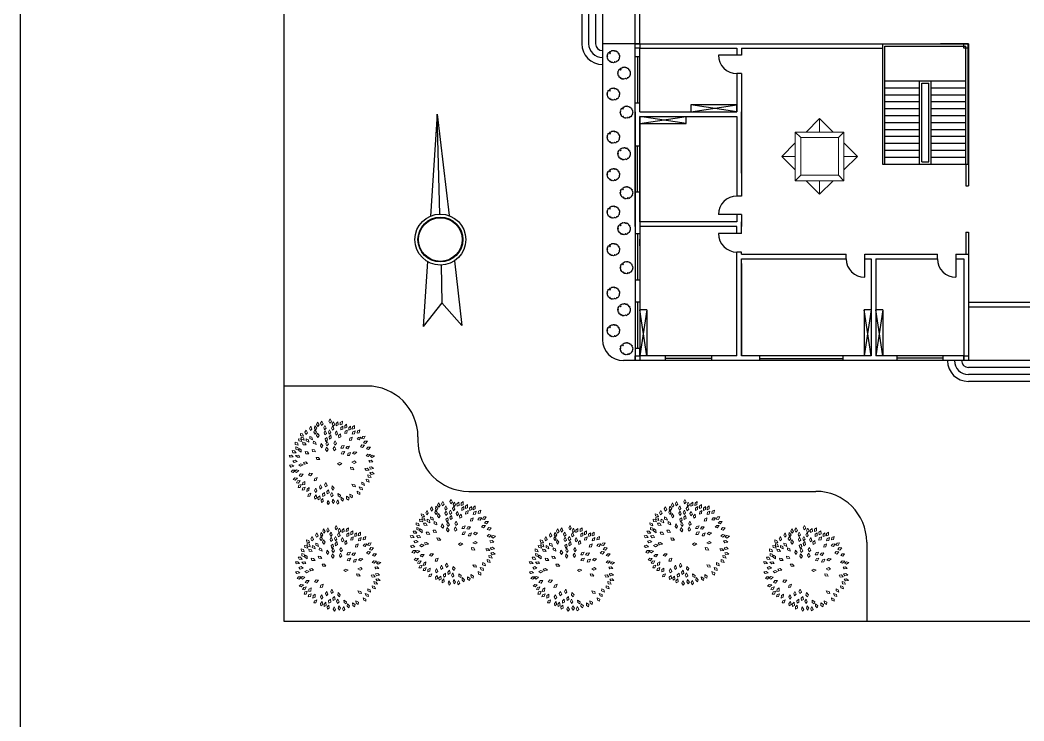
# Model space of a CAD drawing. Header units: millimetres. Extents: x 1593 to 1813, y 960 to 1110.
# Drawn here: x 1593.39 to 1636.76, y 1034.97 to 1065.27 of the extents above; entities that cross this region are included whole.
import ezdxf

# ---------------------------------------------------------------- set-up
doc = ezdxf.new("R2010")
doc.units = ezdxf.units.MM
doc.layers.add('1st floor', color=7, linetype='Continuous')
doc.layers.add('columns', color=22, linetype='Continuous')
doc.layers.add('Entrance Area', color=140, linetype='Continuous', lineweight=13)
doc.layers.add('trees', color=124, linetype='Continuous', lineweight=13)

# ---------------------------------------------------------------- blocks, each defined once
blk = doc.blocks.new('Paper Tree Plan')
at = {"layer": 'trees'}
for points in [[(-66.2, 252.1), (-66.9, 268.2), (-81, 278), (-80.3, 257.1)], [(4.3, 263.7), (10.6, 278.5), (2.1, 293.4), (-6.3, 274.3)], [(61.5, 248.8), (67.8, 263.7), (59.2, 278.5), (50.9, 259.4)], [(-182, 195.7), (-185, 211.6), (-200.3, 219.2), (-196.7, 198.7)], [(-149.3, 188.9), (-152.9, 204.6), (-168.6, 211.5), (-164, 191.2)], [(-149.4, 222), (-149.5, 238.2), (-163.2, 248.4), (-163.3, 227.6)], [(-125.4, 217.1), (-124.6, 233.2), (-137.6, 244.3), (-139, 223.4)], [(-97, 192.2), (-99.2, 208.2), (-114.1, 216.6), (-111.5, 195.9)], [(-97.2, 230.6), (-96.9, 246.8), (-110.4, 257.4), (-111, 236.5)], [(-70.8, 217.9), (-71.1, 234), (-84.9, 244.1), (-84.7, 223.2)], [(-38.1, 246.4), (-37.5, 262.5), (-50.8, 273.3), (-51.8, 252.5)], [(-38.2, 181.1), (-31.9, 195.9), (-40.4, 210.8), (-48.8, 191.7)], [(-18.1, 244.6), (-11.9, 259.5), (-20.5, 274.3), (-28.7, 255.1)], [(-12.8, 215.6), (-6.6, 230.5), (-15.3, 245.3), (-23.5, 226.1)], [(8.3, 189.4), (14.7, 204.2), (6.3, 219.1), (-2.2, 200.1)], [(38.3, 183.1), (44.6, 198), (36, 212.8), (27.7, 193.7)], [(40.3, 219.1), (46.6, 234), (38.1, 248.8), (29.7, 229.7)], [(87.3, 240.3), (95.4, 254.3), (88.7, 270.1), (78.1, 252.1)], [(100.3, 217.1), (110.6, 229.5), (106.7, 246.2), (93.2, 230.3)], [(105.1, 189.7), (114, 203.2), (108.4, 219.3), (96.7, 202.1)], [(137.9, 212.8), (144.3, 227.7), (135.7, 242.5), (127.4, 223.4)], [(169.7, 187.4), (176, 202.2), (167.5, 217.1), (159.1, 198)], [(-225.7, 129.3), (-236, 141.7), (-253.1, 141), (-239.9, 124.8)], [(-212.7, 158.6), (-220.9, 172.5), (-237.9, 174.5), (-227.5, 156.4)], [(-181.7, 153.3), (-190.7, 166.7), (-207.8, 167.7), (-196.3, 150.3)], [(-129.7, 144.6), (-133.1, 160.4), (-148.7, 167.6), (-144.5, 147.2)], [(-58, 163.5), (-55.6, 179.4), (-67.6, 191.7), (-70.9, 171.1)], [(-29.7, 113.1), (-23.4, 128), (-31.9, 142.8), (-40.3, 123.7)], [(7.3, 154.7), (10.4, 170.5), (-1.1, 183.3), (-5.3, 162.8)], [(26, 165.8), (21.7, 150.3), (32.2, 136.7), (37.9, 156.8)], [(87, 166.2), (95.7, 179.8), (89.8, 195.9), (78.3, 178.4)], [(117.8, 141.4), (103.1, 134.6), (99.5, 117.9), (118.5, 126.5)], [(142.9, 172.9), (127.8, 167.1), (123, 150.7), (142.6, 157.9)], [(166.2, 157), (151.6, 150.2), (147.9, 133.5), (166.9, 142)], [(201.7, 169.8), (186.5, 164.6), (181.2, 148.3), (201, 154.9)], [(206.9, 194.3), (191.3, 190.3), (184.7, 174.5), (205, 179.5)], [(220, 156.7), (204.1, 153.7), (196.5, 138.4), (217, 142)], [(-245.8, 87.1), (-255.9, 99.6), (-273.1, 99), (-260.1, 82.7)], [(-205.3, 102.7), (-215.7, 115), (-232.8, 114), (-219.5, 98)], [(-104.2, 91.5), (-113.2, 104.9), (-130.3, 105.9), (-118.8, 88.5)], [(-72.5, 53.1), (-80, 67.4), (-96.9, 70.2), (-87.4, 51.7)], [(-71.1, 93.5), (-77.9, 108.2), (-94.6, 111.8), (-86.1, 92.8)], [(-25.4, 74.9), (-19.1, 89.8), (-27.6, 104.6), (-36, 85.5)], [(24.4, 107.8), (31.6, 122.2), (24, 137.6), (14.4, 119)], [(24.8, 70.5), (34.1, 83.7), (28.7, 100), (16.6, 83)], [(60.3, 95), (69.7, 108.2), (64.6, 124.5), (52.3, 107.6)], [(126.6, 83.2), (110.6, 81.3), (102, 66.5), (122.7, 68.8)], [(191.3, 130.8), (175.2, 129.3), (166.3, 114.7), (187, 116.5)], [(213.9, 91), (200.9, 81.5), (200.6, 64.4), (217.6, 76.5)], [(238.6, 101.3), (223.4, 96.1), (218, 79.8), (237.8, 86.4)], [(242.5, 133.5), (227.1, 128.5), (221.6, 112.2), (241.5, 118.6)], [(263.1, 75.6), (247, 75.3), (236.8, 61.5), (257.7, 61.6)], [(-273.1, 35.6), (-285.9, 45.4), (-302.4, 40.8), (-286, 28)], [(-262.8, 8.7), (-278.8, 10.9), (-290.8, -1.3), (-270.2, -4.3)], [(-244.6, 40.6), (-256.3, 51.7), (-273.2, 48.9), (-258.3, 34.3)], [(-150.9, 56.9), (-162.7, 67.9), (-179.6, 64.9), (-164.4, 50.6)], [(-176.4, -5.3), (-161.7, -12.2), (-146.6, -4.1), (-165.4, 4.9)], [(-115.2, 42.5), (-120.5, 57.8), (-136.8, 63), (-130.1, 43.3)], [(99.6, 28.6), (83.5, 28.3), (73.4, 14.4), (94.3, 14.6)], [(173.4, 68.7), (157.3, 67.7), (147.9, 53.4), (168.7, 54.5)], [(211.4, 31.8), (227.4, 30), (239.2, 42.5), (218.5, 45)], [(258.5, 6.5), (243, 11.2), (229.2, 1.1), (249.1, -5.2)], [(282.8, 43.4), (266.7, 44.8), (255.2, 32.1), (276, 30.1)], [(-266.1, -38.8), (-281.9, -35.5), (-294.8, -46.8), (-274.4, -51.3)], [(-236.3, -46.7), (-252.3, -45), (-264, -57.5), (-243.3, -59.9)], [(-136.7, -37.8), (-152.7, -40.1), (-160.9, -55.1), (-140.3, -52.4)], [(-48.8, -13.7), (-62.8, -5.7), (-78.6, -12.5), (-60.5, -23)], [(185.9, -5.6), (170.2, -2.1), (157.2, -13.2), (177.5, -17.9)], [(216.9, -22.5), (202.9, -14.5), (187.1, -21.2), (205.1, -31.7)], [(246.8, -67.4), (234.3, -57.1), (217.7, -61.1), (233.6, -74.5)], [(270.9, -70.3), (260.8, -57.7), (243.7, -58.2), (256.5, -74.6)], [(281.2, -24.4), (265.4, -20.9), (252.3, -31.9), (272.6, -36.7)], [(-270.1, -74.4), (-286, -71.5), (-298.6, -83.1), (-278.1, -87.1)], [(-256.4, -91.1), (-272.2, -94.3), (-279.6, -109.8), (-259.1, -105.8)], [(-245.2, -119.4), (-260.5, -124.6), (-265.9, -140.8), (-246.1, -134.4)], [(112.5, -131), (107.8, -115.6), (91.7, -109.7), (97.6, -129.7)], [(151.5, -92), (140.9, -79.8), (123.8, -81), (137.4, -96.9)], [(191.4, -160), (189.8, -144), (175.2, -135.1), (177.1, -155.9)], [(215.4, -96.4), (205.1, -84), (188, -84.8), (201.2, -101)], [(233.5, -144.9), (225.7, -130.8), (208.8, -128.3), (218.7, -146.7)], [(255.7, -121.5), (244.2, -110.2), (227.2, -112.8), (242, -127.5)], [(-214.8, -139.8), (-229.4, -146.8), (-232.9, -163.5), (-213.9, -154.8)], [(-218.9, -193.5), (-203.3, -189.4), (-196.9, -173.5), (-217.1, -178.7)], [(-200.5, -225.9), (-186, -218.8), (-182.8, -202), (-201.6, -211)], [(-170.6, -172.7), (-154.7, -170.1), (-146.7, -154.9), (-167.3, -158.1)], [(-19, -195), (-7.9, -183.3), (-10.7, -166.4), (-25.2, -181.4)], [(22.3, -221.4), (25.3, -205.6), (13.7, -192.9), (9.7, -213.4)], [(34, -173.5), (40.3, -158.6), (31.8, -143.8), (23.4, -162.9)], [(70, -188.3), (76.3, -173.5), (67.8, -158.6), (59.4, -177.7)], [(104, -211.7), (110.3, -196.8), (101.7, -182), (93.4, -201.1)], [(161.8, -203.9), (161.1, -187.8), (146.9, -178.1), (147.7, -198.9)], [(194.8, -195.4), (190, -180), (173.9, -174.2), (179.9, -194.2)], [(223.1, -177.2), (217.8, -162), (201.4, -156.9), (208.2, -176.6)], [(-148.3, -247.8), (-134.6, -239.3), (-132.9, -222.3), (-150.8, -233.1)], [(-123.9, -263.8), (-110.6, -254.7), (-109.7, -237.6), (-127.1, -249.2)], [(-84.1, -271.7), (-72.3, -260.7), (-74, -243.7), (-89.4, -257.7)], [(-65, -243.8), (-51.3, -235.3), (-49.7, -218.2), (-67.5, -229)], [(-46.7, -292.3), (-40.4, -277.4), (-49, -262.6), (-57.3, -281.7)], [(-19.6, -286.5), (-10.5, -273.2), (-16, -257), (-27.9, -274.1)], [(-6.5, -241.4), (-0.2, -226.5), (-8.7, -211.7), (-17, -230.8)], [(15.3, -295.1), (23.7, -281.4), (17.5, -265.4), (6.4, -283.1)], [(53.5, -239.9), (54.7, -223.8), (41.8, -212.5), (40.1, -233.3)], [(63.1, -280.4), (64.8, -264.4), (52.2, -252.7), (49.9, -273.5)], [(84, -261.5), (86, -245.5), (73.8, -233.5), (70.9, -254.2)], [(107.5, -256.8), (110, -240.8), (98, -228.5), (94.6, -249.1)], [(156.4, -238.1), (151.8, -222.6), (135.7, -216.6), (141.5, -236.7)]]:
    blk.add_lwpolyline(points, close=True, dxfattribs=at)

msp = doc.modelspace()

# ---------------------------------------------------------------- linework, layer by layer
for p, q in [((1624.359, 1061.606), (1622.359, 1061.606)), ((1622.359, 1061.606), (1622.359, 1061.306)), ((1611.404, 1061.204), (1611.116, 1056.796)), ((1611.515, 1056.882), (1611.404, 1061.204)), ((1611.515, 1056.882), (1611.404, 1061.204)), ((1611.404, 1061.204), (1611.919, 1056.817)), ((1610.987, 1054.833), (1610.804, 1052.025)), ((1612.148, 1054.863), (1612.476, 1052.068)), ((1611.572, 1054.683), (1611.614, 1053.044)), ((1611.572, 1054.683), (1611.614, 1053.044)), ((1611.614, 1053.044), (1610.804, 1052.025)), ((1612.476, 1052.068), (1611.614, 1053.044)), ((1629.859, 1052.751), (1629.859, 1050.751))]:
    msp.add_line(p, q)
for points in [[(1813.386, 1109.974), (1593.386, 1109.974), (1593.386, 959.974), (1813.386, 959.974)], [(1619.199, 1063.493), (1619.174, 1063.491), (1619.156, 1063.484), (1619.145, 1063.461), (1619.136, 1063.463), (1619.127, 1063.447), (1619.1, 1063.435), (1619.083, 1063.466), (1619.066, 1063.463), (1619.054, 1063.441), (1619.028, 1063.429), (1618.992, 1063.441), (1618.972, 1063.433), (1618.936, 1063.435), (1618.917, 1063.454), (1618.922, 1063.459), (1618.921, 1063.48), (1618.901, 1063.453), (1618.882, 1063.461), (1618.881, 1063.498), (1618.87, 1063.501), (1618.846, 1063.493), (1618.813, 1063.52), (1618.79, 1063.564), (1618.799, 1063.575), (1618.778, 1063.576), (1618.769, 1063.626), (1618.76, 1063.635), (1618.748, 1063.697), (1618.77, 1063.7), (1618.775, 1063.711), (1618.753, 1063.721), (1618.765, 1063.751), (1618.758, 1063.777), (1618.788, 1063.813), (1618.786, 1063.835), (1618.816, 1063.863), (1618.849, 1063.851), (1618.862, 1063.827), (1618.878, 1063.832), (1618.888, 1063.857), (1618.871, 1063.883), (1618.858, 1063.89), (1618.867, 1063.906), (1618.922, 1063.928), (1618.957, 1063.952), (1619.016, 1063.95), (1619.029, 1063.955), (1619.048, 1063.96), (1619.067, 1063.953), (1619.073, 1063.937), (1619.088, 1063.927), (1619.105, 1063.938), (1619.127, 1063.941), (1619.151, 1063.903), (1619.167, 1063.909), (1619.193, 1063.902), (1619.21, 1063.875), (1619.214, 1063.851), (1619.229, 1063.838), (1619.245, 1063.839), (1619.255, 1063.823), (1619.252, 1063.819), (1619.258, 1063.803), (1619.253, 1063.799), (1619.261, 1063.776), (1619.278, 1063.761), (1619.281, 1063.736), (1619.287, 1063.675), (1619.274, 1063.659), (1619.275, 1063.627), (1619.267, 1063.615), (1619.271, 1063.59), (1619.26, 1063.569), (1619.249, 1063.57), (1619.233, 1063.548), (1619.236, 1063.53)], [(1619.662, 1062.777), (1619.638, 1062.775), (1619.62, 1062.768), (1619.609, 1062.745), (1619.6, 1062.747), (1619.591, 1062.731), (1619.564, 1062.719), (1619.547, 1062.75), (1619.529, 1062.747), (1619.518, 1062.725), (1619.491, 1062.713), (1619.456, 1062.725), (1619.436, 1062.717), (1619.4, 1062.719), (1619.381, 1062.738), (1619.386, 1062.743), (1619.385, 1062.764), (1619.365, 1062.737), (1619.345, 1062.745), (1619.345, 1062.782), (1619.334, 1062.785), (1619.31, 1062.777), (1619.277, 1062.804), (1619.254, 1062.848), (1619.262, 1062.859), (1619.241, 1062.86), (1619.232, 1062.91), (1619.223, 1062.919), (1619.212, 1062.981), (1619.234, 1062.984), (1619.239, 1062.995), (1619.216, 1063.005), (1619.229, 1063.035), (1619.222, 1063.061), (1619.251, 1063.097), (1619.25, 1063.119), (1619.28, 1063.147), (1619.313, 1063.136), (1619.325, 1063.111), (1619.342, 1063.116), (1619.352, 1063.141), (1619.335, 1063.167), (1619.322, 1063.174), (1619.331, 1063.19), (1619.386, 1063.212), (1619.421, 1063.236), (1619.48, 1063.234), (1619.493, 1063.24), (1619.512, 1063.245), (1619.531, 1063.237), (1619.536, 1063.221), (1619.552, 1063.211), (1619.569, 1063.222), (1619.591, 1063.225), (1619.614, 1063.188), (1619.631, 1063.193), (1619.656, 1063.186), (1619.674, 1063.159), (1619.678, 1063.135), (1619.693, 1063.122), (1619.709, 1063.123), (1619.719, 1063.107), (1619.716, 1063.103), (1619.722, 1063.087), (1619.717, 1063.084), (1619.724, 1063.06), (1619.742, 1063.045), (1619.745, 1063.02), (1619.751, 1062.959), (1619.738, 1062.944), (1619.738, 1062.911), (1619.73, 1062.899), (1619.735, 1062.874), (1619.723, 1062.853), (1619.713, 1062.854), (1619.697, 1062.832), (1619.699, 1062.814)], [(1619.199, 1061.871), (1619.174, 1061.869), (1619.156, 1061.863), (1619.145, 1061.84), (1619.136, 1061.842), (1619.127, 1061.826), (1619.1, 1061.813), (1619.083, 1061.845), (1619.066, 1061.842), (1619.054, 1061.82), (1619.028, 1061.808), (1618.992, 1061.82), (1618.972, 1061.811), (1618.936, 1061.813), (1618.917, 1061.833), (1618.922, 1061.838), (1618.921, 1061.858), (1618.901, 1061.832), (1618.882, 1061.84), (1618.881, 1061.877), (1618.87, 1061.88), (1618.846, 1061.871), (1618.813, 1061.899), (1618.79, 1061.943), (1618.799, 1061.954), (1618.778, 1061.955), (1618.769, 1062.005), (1618.76, 1062.013), (1618.748, 1062.076), (1618.77, 1062.078), (1618.775, 1062.09), (1618.753, 1062.1), (1618.765, 1062.13), (1618.758, 1062.155), (1618.788, 1062.191), (1618.786, 1062.213), (1618.816, 1062.241), (1618.849, 1062.23), (1618.862, 1062.205), (1618.878, 1062.211), (1618.888, 1062.236), (1618.871, 1062.262), (1618.858, 1062.269), (1618.867, 1062.285), (1618.922, 1062.307), (1618.957, 1062.331), (1619.016, 1062.328), (1619.029, 1062.334), (1619.048, 1062.339), (1619.067, 1062.331), (1619.073, 1062.315), (1619.088, 1062.306), (1619.105, 1062.317), (1619.127, 1062.319), (1619.151, 1062.282), (1619.167, 1062.288), (1619.193, 1062.28), (1619.21, 1062.254), (1619.214, 1062.23), (1619.229, 1062.217), (1619.245, 1062.218), (1619.255, 1062.202), (1619.252, 1062.197), (1619.258, 1062.182), (1619.253, 1062.178), (1619.261, 1062.155), (1619.278, 1062.14), (1619.281, 1062.115), (1619.287, 1062.054), (1619.274, 1062.038), (1619.275, 1062.006), (1619.267, 1061.993), (1619.271, 1061.969), (1619.26, 1061.947), (1619.249, 1061.949), (1619.233, 1061.927), (1619.236, 1061.908)], [(1619.768, 1061.092), (1619.744, 1061.09), (1619.725, 1061.084), (1619.714, 1061.061), (1619.705, 1061.063), (1619.696, 1061.047), (1619.669, 1061.034), (1619.652, 1061.066), (1619.635, 1061.063), (1619.624, 1061.041), (1619.597, 1061.029), (1619.561, 1061.041), (1619.541, 1061.032), (1619.505, 1061.034), (1619.486, 1061.054), (1619.491, 1061.058), (1619.49, 1061.079), (1619.47, 1061.053), (1619.451, 1061.061), (1619.45, 1061.098), (1619.439, 1061.101), (1619.415, 1061.092), (1619.383, 1061.12), (1619.359, 1061.164), (1619.368, 1061.175), (1619.347, 1061.176), (1619.338, 1061.226), (1619.329, 1061.234), (1619.318, 1061.297), (1619.34, 1061.299), (1619.344, 1061.311), (1619.322, 1061.321), (1619.334, 1061.351), (1619.328, 1061.376), (1619.357, 1061.412), (1619.355, 1061.434), (1619.385, 1061.462), (1619.418, 1061.451), (1619.431, 1061.426), (1619.447, 1061.432), (1619.458, 1061.457), (1619.44, 1061.483), (1619.427, 1061.49), (1619.436, 1061.506), (1619.491, 1061.528), (1619.527, 1061.552), (1619.586, 1061.549), (1619.598, 1061.555), (1619.617, 1061.56), (1619.636, 1061.552), (1619.642, 1061.536), (1619.658, 1061.527), (1619.675, 1061.538), (1619.696, 1061.54), (1619.72, 1061.503), (1619.736, 1061.509), (1619.762, 1061.501), (1619.779, 1061.475), (1619.783, 1061.451), (1619.798, 1061.438), (1619.815, 1061.439), (1619.824, 1061.423), (1619.822, 1061.418), (1619.827, 1061.402), (1619.822, 1061.399), (1619.83, 1061.376), (1619.848, 1061.361), (1619.85, 1061.336), (1619.856, 1061.275), (1619.843, 1061.259), (1619.844, 1061.227), (1619.836, 1061.214), (1619.84, 1061.19), (1619.829, 1061.168), (1619.818, 1061.169), (1619.803, 1061.148), (1619.805, 1061.129)], [(1619.199, 1060.01), (1619.174, 1060.008), (1619.156, 1060.001), (1619.145, 1059.978), (1619.136, 1059.98), (1619.127, 1059.964), (1619.1, 1059.951), (1619.083, 1059.983), (1619.066, 1059.98), (1619.054, 1059.958), (1619.028, 1059.946), (1618.992, 1059.958), (1618.972, 1059.949), (1618.936, 1059.952), (1618.917, 1059.971), (1618.922, 1059.976), (1618.921, 1059.997), (1618.901, 1059.97), (1618.882, 1059.978), (1618.881, 1060.015), (1618.87, 1060.018), (1618.846, 1060.01), (1618.813, 1060.037), (1618.79, 1060.081), (1618.799, 1060.092), (1618.778, 1060.093), (1618.769, 1060.143), (1618.76, 1060.151), (1618.748, 1060.214), (1618.77, 1060.217), (1618.775, 1060.228), (1618.753, 1060.238), (1618.765, 1060.268), (1618.758, 1060.293), (1618.788, 1060.329), (1618.786, 1060.352), (1618.816, 1060.38), (1618.849, 1060.368), (1618.862, 1060.344), (1618.878, 1060.349), (1618.888, 1060.374), (1618.871, 1060.4), (1618.858, 1060.407), (1618.867, 1060.423), (1618.922, 1060.445), (1618.957, 1060.469), (1619.016, 1060.466), (1619.029, 1060.472), (1619.048, 1060.477), (1619.067, 1060.469), (1619.073, 1060.454), (1619.088, 1060.444), (1619.105, 1060.455), (1619.127, 1060.458), (1619.151, 1060.42), (1619.167, 1060.426), (1619.193, 1060.419), (1619.21, 1060.392), (1619.214, 1060.368), (1619.229, 1060.355), (1619.245, 1060.356), (1619.255, 1060.34), (1619.252, 1060.336), (1619.258, 1060.32), (1619.253, 1060.316), (1619.261, 1060.293), (1619.278, 1060.278), (1619.281, 1060.253), (1619.287, 1060.192), (1619.274, 1060.176), (1619.275, 1060.144), (1619.267, 1060.132), (1619.271, 1060.107), (1619.26, 1060.086), (1619.249, 1060.087), (1619.233, 1060.065), (1619.236, 1060.047)], [(1619.662, 1059.294), (1619.638, 1059.292), (1619.62, 1059.285), (1619.609, 1059.262), (1619.6, 1059.264), (1619.591, 1059.248), (1619.564, 1059.236), (1619.547, 1059.267), (1619.529, 1059.264), (1619.518, 1059.242), (1619.491, 1059.23), (1619.456, 1059.242), (1619.436, 1059.234), (1619.4, 1059.236), (1619.381, 1059.255), (1619.386, 1059.26), (1619.385, 1059.281), (1619.365, 1059.254), (1619.345, 1059.262), (1619.345, 1059.299), (1619.334, 1059.302), (1619.31, 1059.294), (1619.277, 1059.321), (1619.254, 1059.365), (1619.262, 1059.376), (1619.241, 1059.377), (1619.232, 1059.427), (1619.223, 1059.436), (1619.212, 1059.498), (1619.234, 1059.501), (1619.239, 1059.512), (1619.216, 1059.522), (1619.229, 1059.552), (1619.222, 1059.578), (1619.251, 1059.614), (1619.25, 1059.636), (1619.28, 1059.664), (1619.313, 1059.652), (1619.325, 1059.628), (1619.342, 1059.633), (1619.352, 1059.658), (1619.335, 1059.684), (1619.322, 1059.691), (1619.331, 1059.707), (1619.386, 1059.729), (1619.421, 1059.753), (1619.48, 1059.751), (1619.493, 1059.756), (1619.512, 1059.761), (1619.531, 1059.754), (1619.536, 1059.738), (1619.552, 1059.728), (1619.569, 1059.739), (1619.591, 1059.742), (1619.614, 1059.704), (1619.631, 1059.71), (1619.656, 1059.703), (1619.674, 1059.676), (1619.678, 1059.652), (1619.693, 1059.639), (1619.709, 1059.64), (1619.719, 1059.624), (1619.716, 1059.62), (1619.722, 1059.604), (1619.717, 1059.6), (1619.724, 1059.577), (1619.742, 1059.562), (1619.745, 1059.537), (1619.751, 1059.476), (1619.738, 1059.46), (1619.738, 1059.428), (1619.73, 1059.416), (1619.735, 1059.391), (1619.723, 1059.37), (1619.713, 1059.371), (1619.697, 1059.349), (1619.699, 1059.331)], [(1619.199, 1058.388), (1619.174, 1058.386), (1619.156, 1058.38), (1619.145, 1058.357), (1619.136, 1058.359), (1619.127, 1058.343), (1619.1, 1058.33), (1619.083, 1058.362), (1619.066, 1058.359), (1619.054, 1058.337), (1619.028, 1058.325), (1618.992, 1058.337), (1618.972, 1058.328), (1618.936, 1058.33), (1618.917, 1058.35), (1618.922, 1058.354), (1618.921, 1058.375), (1618.901, 1058.349), (1618.882, 1058.357), (1618.881, 1058.394), (1618.87, 1058.396), (1618.846, 1058.388), (1618.813, 1058.416), (1618.79, 1058.46), (1618.799, 1058.471), (1618.778, 1058.472), (1618.769, 1058.522), (1618.76, 1058.53), (1618.748, 1058.593), (1618.77, 1058.595), (1618.775, 1058.607), (1618.753, 1058.617), (1618.765, 1058.647), (1618.758, 1058.672), (1618.788, 1058.708), (1618.786, 1058.73), (1618.816, 1058.758), (1618.849, 1058.747), (1618.862, 1058.722), (1618.878, 1058.728), (1618.888, 1058.753), (1618.871, 1058.779), (1618.858, 1058.786), (1618.867, 1058.802), (1618.922, 1058.824), (1618.957, 1058.848), (1619.016, 1058.845), (1619.029, 1058.851), (1619.048, 1058.856), (1619.067, 1058.848), (1619.073, 1058.832), (1619.088, 1058.823), (1619.105, 1058.834), (1619.127, 1058.836), (1619.151, 1058.799), (1619.167, 1058.805), (1619.193, 1058.797), (1619.21, 1058.771), (1619.214, 1058.747), (1619.229, 1058.734), (1619.245, 1058.735), (1619.255, 1058.719), (1619.252, 1058.714), (1619.258, 1058.698), (1619.253, 1058.695), (1619.261, 1058.672), (1619.278, 1058.657), (1619.281, 1058.632), (1619.287, 1058.571), (1619.274, 1058.555), (1619.275, 1058.523), (1619.267, 1058.51), (1619.271, 1058.486), (1619.26, 1058.464), (1619.249, 1058.465), (1619.233, 1058.444), (1619.236, 1058.425)], [(1619.768, 1057.609), (1619.744, 1057.607), (1619.725, 1057.601), (1619.714, 1057.578), (1619.705, 1057.58), (1619.696, 1057.564), (1619.669, 1057.551), (1619.652, 1057.582), (1619.635, 1057.58), (1619.624, 1057.558), (1619.597, 1057.545), (1619.561, 1057.558), (1619.541, 1057.549), (1619.505, 1057.551), (1619.486, 1057.571), (1619.491, 1057.575), (1619.49, 1057.596), (1619.47, 1057.57), (1619.451, 1057.578), (1619.45, 1057.615), (1619.439, 1057.617), (1619.415, 1057.609), (1619.383, 1057.637), (1619.359, 1057.681), (1619.368, 1057.692), (1619.347, 1057.692), (1619.338, 1057.743), (1619.329, 1057.751), (1619.318, 1057.814), (1619.34, 1057.816), (1619.344, 1057.827), (1619.322, 1057.838), (1619.334, 1057.868), (1619.328, 1057.893), (1619.357, 1057.929), (1619.355, 1057.951), (1619.385, 1057.979), (1619.418, 1057.968), (1619.431, 1057.943), (1619.447, 1057.949), (1619.458, 1057.973), (1619.44, 1058), (1619.427, 1058.007), (1619.436, 1058.023), (1619.491, 1058.045), (1619.527, 1058.068), (1619.586, 1058.066), (1619.598, 1058.072), (1619.617, 1058.077), (1619.636, 1058.069), (1619.642, 1058.053), (1619.658, 1058.044), (1619.675, 1058.055), (1619.696, 1058.057), (1619.72, 1058.02), (1619.736, 1058.026), (1619.762, 1058.018), (1619.779, 1057.992), (1619.783, 1057.967), (1619.798, 1057.955), (1619.815, 1057.956), (1619.824, 1057.939), (1619.822, 1057.935), (1619.827, 1057.919), (1619.822, 1057.916), (1619.83, 1057.893), (1619.848, 1057.878), (1619.85, 1057.853), (1619.856, 1057.792), (1619.843, 1057.776), (1619.844, 1057.744), (1619.836, 1057.731), (1619.84, 1057.707), (1619.829, 1057.685), (1619.818, 1057.686), (1619.803, 1057.665), (1619.805, 1057.646)], [(1619.199, 1056.771), (1619.174, 1056.769), (1619.156, 1056.762), (1619.145, 1056.739), (1619.136, 1056.741), (1619.127, 1056.725), (1619.1, 1056.712), (1619.083, 1056.744), (1619.066, 1056.741), (1619.054, 1056.719), (1619.028, 1056.707), (1618.992, 1056.719), (1618.972, 1056.71), (1618.936, 1056.713), (1618.917, 1056.732), (1618.922, 1056.737), (1618.921, 1056.757), (1618.901, 1056.731), (1618.882, 1056.739), (1618.881, 1056.776), (1618.87, 1056.779), (1618.846, 1056.77), (1618.813, 1056.798), (1618.79, 1056.842), (1618.799, 1056.853), (1618.778, 1056.854), (1618.769, 1056.904), (1618.76, 1056.912), (1618.748, 1056.975), (1618.77, 1056.978), (1618.775, 1056.989), (1618.753, 1056.999), (1618.765, 1057.029), (1618.758, 1057.054), (1618.788, 1057.09), (1618.786, 1057.113), (1618.816, 1057.141), (1618.849, 1057.129), (1618.862, 1057.105), (1618.878, 1057.11), (1618.888, 1057.135), (1618.871, 1057.161), (1618.858, 1057.168), (1618.867, 1057.184), (1618.922, 1057.206), (1618.957, 1057.23), (1619.016, 1057.227), (1619.029, 1057.233), (1619.048, 1057.238), (1619.067, 1057.23), (1619.073, 1057.214), (1619.088, 1057.205), (1619.105, 1057.216), (1619.127, 1057.219), (1619.151, 1057.181), (1619.167, 1057.187), (1619.193, 1057.18), (1619.21, 1057.153), (1619.214, 1057.129), (1619.229, 1057.116), (1619.245, 1057.117), (1619.255, 1057.101), (1619.252, 1057.097), (1619.258, 1057.081), (1619.253, 1057.077), (1619.261, 1057.054), (1619.278, 1057.039), (1619.281, 1057.014), (1619.287, 1056.953), (1619.274, 1056.937), (1619.275, 1056.905), (1619.267, 1056.893), (1619.271, 1056.868), (1619.26, 1056.847), (1619.249, 1056.848), (1619.233, 1056.826), (1619.236, 1056.808)], [(1619.662, 1056.055), (1619.638, 1056.053), (1619.62, 1056.046), (1619.609, 1056.023), (1619.6, 1056.025), (1619.591, 1056.009), (1619.564, 1055.997), (1619.547, 1056.028), (1619.529, 1056.025), (1619.518, 1056.003), (1619.491, 1055.991), (1619.456, 1056.003), (1619.436, 1055.995), (1619.4, 1055.997), (1619.381, 1056.016), (1619.386, 1056.021), (1619.385, 1056.042), (1619.365, 1056.015), (1619.345, 1056.023), (1619.345, 1056.06), (1619.334, 1056.063), (1619.31, 1056.055), (1619.277, 1056.082), (1619.254, 1056.126), (1619.262, 1056.137), (1619.241, 1056.138), (1619.232, 1056.188), (1619.223, 1056.196), (1619.212, 1056.259), (1619.234, 1056.262), (1619.239, 1056.273), (1619.216, 1056.283), (1619.229, 1056.313), (1619.222, 1056.339), (1619.251, 1056.374), (1619.25, 1056.397), (1619.28, 1056.425), (1619.313, 1056.413), (1619.325, 1056.389), (1619.342, 1056.394), (1619.352, 1056.419), (1619.335, 1056.445), (1619.322, 1056.452), (1619.331, 1056.468), (1619.386, 1056.49), (1619.421, 1056.514), (1619.48, 1056.512), (1619.493, 1056.517), (1619.512, 1056.522), (1619.531, 1056.514), (1619.536, 1056.499), (1619.552, 1056.489), (1619.569, 1056.5), (1619.591, 1056.503), (1619.614, 1056.465), (1619.631, 1056.471), (1619.656, 1056.464), (1619.674, 1056.437), (1619.678, 1056.413), (1619.693, 1056.4), (1619.709, 1056.401), (1619.719, 1056.385), (1619.716, 1056.381), (1619.722, 1056.365), (1619.717, 1056.361), (1619.724, 1056.338), (1619.742, 1056.323), (1619.745, 1056.298), (1619.751, 1056.237), (1619.738, 1056.221), (1619.738, 1056.189), (1619.73, 1056.177), (1619.735, 1056.152), (1619.723, 1056.131), (1619.713, 1056.132), (1619.697, 1056.11), (1619.699, 1056.092)], [(1619.199, 1055.149), (1619.174, 1055.147), (1619.156, 1055.141), (1619.145, 1055.118), (1619.136, 1055.12), (1619.127, 1055.104), (1619.1, 1055.091), (1619.083, 1055.122), (1619.066, 1055.12), (1619.054, 1055.098), (1619.028, 1055.085), (1618.992, 1055.098), (1618.972, 1055.089), (1618.936, 1055.091), (1618.917, 1055.111), (1618.922, 1055.115), (1618.921, 1055.136), (1618.901, 1055.11), (1618.882, 1055.118), (1618.881, 1055.155), (1618.87, 1055.157), (1618.846, 1055.149), (1618.813, 1055.177), (1618.79, 1055.221), (1618.799, 1055.232), (1618.778, 1055.233), (1618.769, 1055.283), (1618.76, 1055.291), (1618.748, 1055.354), (1618.77, 1055.356), (1618.775, 1055.368), (1618.753, 1055.378), (1618.765, 1055.408), (1618.758, 1055.433), (1618.788, 1055.469), (1618.786, 1055.491), (1618.816, 1055.519), (1618.849, 1055.508), (1618.862, 1055.483), (1618.878, 1055.489), (1618.888, 1055.514), (1618.871, 1055.54), (1618.858, 1055.547), (1618.867, 1055.563), (1618.922, 1055.585), (1618.957, 1055.608), (1619.016, 1055.606), (1619.029, 1055.612), (1619.048, 1055.617), (1619.067, 1055.609), (1619.073, 1055.593), (1619.088, 1055.584), (1619.105, 1055.595), (1619.127, 1055.597), (1619.151, 1055.56), (1619.167, 1055.566), (1619.193, 1055.558), (1619.21, 1055.532), (1619.214, 1055.508), (1619.229, 1055.495), (1619.245, 1055.496), (1619.255, 1055.479), (1619.252, 1055.475), (1619.258, 1055.459), (1619.253, 1055.456), (1619.261, 1055.433), (1619.278, 1055.418), (1619.281, 1055.393), (1619.287, 1055.332), (1619.274, 1055.316), (1619.275, 1055.284), (1619.267, 1055.271), (1619.271, 1055.247), (1619.26, 1055.225), (1619.249, 1055.226), (1619.233, 1055.205), (1619.236, 1055.186)], [(1619.768, 1054.37), (1619.744, 1054.368), (1619.725, 1054.362), (1619.714, 1054.339), (1619.705, 1054.341), (1619.696, 1054.324), (1619.669, 1054.312), (1619.652, 1054.343), (1619.635, 1054.341), (1619.624, 1054.319), (1619.597, 1054.306), (1619.561, 1054.319), (1619.541, 1054.31), (1619.505, 1054.312), (1619.486, 1054.332), (1619.491, 1054.336), (1619.49, 1054.357), (1619.47, 1054.331), (1619.451, 1054.339), (1619.45, 1054.376), (1619.439, 1054.378), (1619.415, 1054.37), (1619.383, 1054.398), (1619.359, 1054.442), (1619.368, 1054.453), (1619.347, 1054.453), (1619.338, 1054.504), (1619.329, 1054.512), (1619.318, 1054.575), (1619.34, 1054.577), (1619.344, 1054.588), (1619.322, 1054.599), (1619.334, 1054.629), (1619.328, 1054.654), (1619.357, 1054.69), (1619.355, 1054.712), (1619.385, 1054.74), (1619.418, 1054.729), (1619.431, 1054.704), (1619.447, 1054.71), (1619.458, 1054.734), (1619.44, 1054.761), (1619.427, 1054.768), (1619.436, 1054.784), (1619.491, 1054.806), (1619.527, 1054.829), (1619.586, 1054.827), (1619.598, 1054.833), (1619.617, 1054.838), (1619.636, 1054.83), (1619.642, 1054.814), (1619.658, 1054.805), (1619.675, 1054.816), (1619.696, 1054.818), (1619.72, 1054.781), (1619.736, 1054.787), (1619.762, 1054.779), (1619.779, 1054.753), (1619.783, 1054.728), (1619.798, 1054.716), (1619.815, 1054.716), (1619.824, 1054.7), (1619.822, 1054.696), (1619.827, 1054.68), (1619.822, 1054.677), (1619.83, 1054.654), (1619.848, 1054.639), (1619.85, 1054.614), (1619.856, 1054.553), (1619.843, 1054.537), (1619.844, 1054.505), (1619.836, 1054.492), (1619.84, 1054.468), (1619.829, 1054.446), (1619.818, 1054.447), (1619.803, 1054.426), (1619.805, 1054.407)], [(1619.199, 1053.266), (1619.174, 1053.264), (1619.156, 1053.258), (1619.145, 1053.235), (1619.136, 1053.237), (1619.127, 1053.22), (1619.1, 1053.208), (1619.083, 1053.239), (1619.066, 1053.236), (1619.054, 1053.215), (1619.028, 1053.202), (1618.992, 1053.214), (1618.972, 1053.206), (1618.936, 1053.208), (1618.917, 1053.227), (1618.922, 1053.232), (1618.921, 1053.253), (1618.901, 1053.227), (1618.882, 1053.235), (1618.881, 1053.272), (1618.87, 1053.274), (1618.846, 1053.266), (1618.813, 1053.294), (1618.79, 1053.337), (1618.799, 1053.349), (1618.778, 1053.349), (1618.769, 1053.4), (1618.76, 1053.408), (1618.748, 1053.47), (1618.77, 1053.473), (1618.775, 1053.484), (1618.753, 1053.495), (1618.765, 1053.525), (1618.758, 1053.55), (1618.788, 1053.586), (1618.786, 1053.608), (1618.816, 1053.636), (1618.849, 1053.625), (1618.862, 1053.6), (1618.878, 1053.606), (1618.888, 1053.63), (1618.871, 1053.657), (1618.858, 1053.664), (1618.867, 1053.68), (1618.922, 1053.702), (1618.957, 1053.725), (1619.016, 1053.723), (1619.029, 1053.729), (1619.048, 1053.734), (1619.067, 1053.726), (1619.073, 1053.71), (1619.088, 1053.701), (1619.105, 1053.712), (1619.127, 1053.714), (1619.151, 1053.677), (1619.167, 1053.683), (1619.193, 1053.675), (1619.21, 1053.649), (1619.214, 1053.624), (1619.229, 1053.612), (1619.245, 1053.612), (1619.255, 1053.596), (1619.252, 1053.592), (1619.258, 1053.576), (1619.253, 1053.573), (1619.261, 1053.55), (1619.278, 1053.535), (1619.281, 1053.51), (1619.287, 1053.449), (1619.274, 1053.433), (1619.275, 1053.401), (1619.267, 1053.388), (1619.271, 1053.364), (1619.26, 1053.342), (1619.249, 1053.343), (1619.233, 1053.322), (1619.236, 1053.303)], [(1619.662, 1052.55), (1619.638, 1052.548), (1619.62, 1052.542), (1619.609, 1052.519), (1619.6, 1052.521), (1619.591, 1052.505), (1619.564, 1052.492), (1619.547, 1052.523), (1619.529, 1052.521), (1619.518, 1052.499), (1619.491, 1052.486), (1619.456, 1052.499), (1619.436, 1052.49), (1619.4, 1052.492), (1619.381, 1052.512), (1619.386, 1052.516), (1619.385, 1052.537), (1619.365, 1052.511), (1619.345, 1052.519), (1619.345, 1052.556), (1619.334, 1052.558), (1619.31, 1052.55), (1619.277, 1052.578), (1619.254, 1052.622), (1619.262, 1052.633), (1619.241, 1052.634), (1619.232, 1052.684), (1619.223, 1052.692), (1619.212, 1052.755), (1619.234, 1052.757), (1619.239, 1052.768), (1619.216, 1052.779), (1619.229, 1052.809), (1619.222, 1052.834), (1619.251, 1052.87), (1619.25, 1052.892), (1619.28, 1052.92), (1619.313, 1052.909), (1619.325, 1052.884), (1619.342, 1052.89), (1619.352, 1052.914), (1619.335, 1052.941), (1619.322, 1052.948), (1619.331, 1052.964), (1619.386, 1052.986), (1619.421, 1053.009), (1619.48, 1053.007), (1619.493, 1053.013), (1619.512, 1053.018), (1619.531, 1053.01), (1619.536, 1052.994), (1619.552, 1052.985), (1619.569, 1052.996), (1619.591, 1052.998), (1619.614, 1052.961), (1619.631, 1052.967), (1619.656, 1052.959), (1619.674, 1052.933), (1619.678, 1052.908), (1619.693, 1052.896), (1619.709, 1052.897), (1619.719, 1052.88), (1619.716, 1052.876), (1619.722, 1052.86), (1619.717, 1052.857), (1619.724, 1052.834), (1619.742, 1052.819), (1619.745, 1052.794), (1619.751, 1052.733), (1619.738, 1052.717), (1619.738, 1052.685), (1619.73, 1052.672), (1619.735, 1052.648), (1619.723, 1052.626), (1619.713, 1052.627), (1619.697, 1052.606), (1619.699, 1052.587)], [(1619.199, 1051.645), (1619.174, 1051.643), (1619.156, 1051.637), (1619.145, 1051.613), (1619.136, 1051.615), (1619.127, 1051.599), (1619.1, 1051.587), (1619.083, 1051.618), (1619.066, 1051.615), (1619.054, 1051.593), (1619.028, 1051.581), (1618.992, 1051.593), (1618.972, 1051.585), (1618.936, 1051.587), (1618.917, 1051.606), (1618.922, 1051.611), (1618.921, 1051.632), (1618.901, 1051.605), (1618.882, 1051.613), (1618.881, 1051.65), (1618.87, 1051.653), (1618.846, 1051.645), (1618.813, 1051.672), (1618.79, 1051.716), (1618.799, 1051.727), (1618.778, 1051.728), (1618.769, 1051.778), (1618.76, 1051.787), (1618.748, 1051.849), (1618.77, 1051.852), (1618.775, 1051.863), (1618.753, 1051.873), (1618.765, 1051.903), (1618.758, 1051.929), (1618.788, 1051.965), (1618.786, 1051.987), (1618.816, 1052.015), (1618.849, 1052.004), (1618.862, 1051.979), (1618.878, 1051.984), (1618.888, 1052.009), (1618.871, 1052.035), (1618.858, 1052.042), (1618.867, 1052.058), (1618.922, 1052.08), (1618.957, 1052.104), (1619.016, 1052.102), (1619.029, 1052.108), (1619.048, 1052.113), (1619.067, 1052.105), (1619.073, 1052.089), (1619.088, 1052.08), (1619.105, 1052.09), (1619.127, 1052.093), (1619.151, 1052.056), (1619.167, 1052.061), (1619.193, 1052.054), (1619.21, 1052.028), (1619.214, 1052.003), (1619.229, 1051.99), (1619.245, 1051.991), (1619.255, 1051.975), (1619.252, 1051.971), (1619.258, 1051.955), (1619.253, 1051.952), (1619.261, 1051.928), (1619.278, 1051.913), (1619.281, 1051.888), (1619.287, 1051.827), (1619.274, 1051.812), (1619.275, 1051.779), (1619.267, 1051.767), (1619.271, 1051.742), (1619.26, 1051.721), (1619.249, 1051.722), (1619.233, 1051.7), (1619.236, 1051.682)], [(1619.768, 1050.866), (1619.744, 1050.864), (1619.725, 1050.857), (1619.714, 1050.834), (1619.705, 1050.836), (1619.696, 1050.82), (1619.669, 1050.808), (1619.652, 1050.839), (1619.635, 1050.836), (1619.624, 1050.814), (1619.597, 1050.802), (1619.561, 1050.814), (1619.541, 1050.806), (1619.505, 1050.808), (1619.486, 1050.827), (1619.491, 1050.832), (1619.49, 1050.853), (1619.47, 1050.826), (1619.451, 1050.834), (1619.45, 1050.871), (1619.439, 1050.874), (1619.415, 1050.866), (1619.383, 1050.893), (1619.359, 1050.937), (1619.368, 1050.948), (1619.347, 1050.949), (1619.338, 1050.999), (1619.329, 1051.008), (1619.318, 1051.07), (1619.34, 1051.073), (1619.344, 1051.084), (1619.322, 1051.094), (1619.334, 1051.124), (1619.328, 1051.15), (1619.357, 1051.186), (1619.355, 1051.208), (1619.385, 1051.236), (1619.418, 1051.224), (1619.431, 1051.2), (1619.447, 1051.205), (1619.458, 1051.23), (1619.44, 1051.256), (1619.427, 1051.263), (1619.436, 1051.279), (1619.491, 1051.301), (1619.527, 1051.325), (1619.586, 1051.323), (1619.598, 1051.329), (1619.617, 1051.333), (1619.636, 1051.326), (1619.642, 1051.31), (1619.658, 1051.3), (1619.675, 1051.311), (1619.696, 1051.314), (1619.72, 1051.277), (1619.736, 1051.282), (1619.762, 1051.275), (1619.779, 1051.248), (1619.783, 1051.224), (1619.798, 1051.211), (1619.815, 1051.212), (1619.824, 1051.196), (1619.822, 1051.192), (1619.827, 1051.176), (1619.822, 1051.172), (1619.83, 1051.149), (1619.848, 1051.134), (1619.85, 1051.109), (1619.856, 1051.048), (1619.843, 1051.032), (1619.844, 1051), (1619.836, 1050.988), (1619.84, 1050.963), (1619.829, 1050.942), (1619.818, 1050.943), (1619.803, 1050.921), (1619.805, 1050.903)]]:
    msp.add_lwpolyline(points, close=True)
for radius in [1.1, 0.969, 0.956, 0.943]:
    msp.add_circle((1611.544, 1055.783), radius)
at = {"layer": '1st floor'}
for p, q in [((1617.651, 1071.063), (1617.651, 1064.251)), ((1617.951, 1071.063), (1617.951, 1064.251)), ((1618.251, 1071.063), (1618.251, 1064.251)), ((1618.551, 1071.063), (1618.551, 1051.451)), ((1619.959, 1056.351), (1619.959, 1066.657)), ((1620.159, 1064.251), (1620.159, 1066.657)), ((1620.159, 1064.251), (1620.159, 1066.657)), ((1620.159, 1064.251), (1618.551, 1064.251)), ((1620.159, 1064.251), (1634.359, 1064.251)), ((1620.159, 1064.051), (1624.359, 1064.051)), ((1620.159, 1061.306), (1620.159, 1064.051)), ((1624.359, 1064.051), (1624.359, 1063.759)), ((1624.559, 1064.051), (1624.559, 1063.759)), ((1624.559, 1064.051), (1630.651, 1064.051)), ((1630.559, 1064.251), (1634.359, 1064.251)), ((1630.651, 1064.254), (1630.651, 1059.046)), ((1630.651, 1064.246), (1634.351, 1064.246)), ((1630.751, 1064.146), (1634.251, 1064.146)), ((1630.751, 1059.046), (1630.751, 1064.146)), ((1634.359, 1064.251), (1633.159, 1064.251)), ((1634.251, 1059.046), (1634.251, 1064.146)), ((1634.351, 1059.046), (1634.351, 1064.246)), ((1634.359, 1064.251), (1634.359, 1058.099)), ((1620.159, 1063.679), (1619.959, 1063.679)), ((1620.059, 1063.679), (1620.059, 1061.679)), ((1624.559, 1063.759), (1623.559, 1063.759)), ((1624.559, 1062.959), (1624.359, 1062.959)), ((1624.359, 1062.959), (1624.359, 1061.306)), ((1624.559, 1062.959), (1624.559, 1057.66)), ((1630.751, 1062.646), (1632.251, 1062.646)), ((1632.251, 1059.046), (1632.251, 1062.646)), ((1632.251, 1062.646), (1632.751, 1062.646)), ((1632.751, 1059.046), (1632.751, 1062.646)), ((1632.751, 1062.646), (1634.251, 1062.646)), ((1630.751, 1062.346), (1632.251, 1062.346)), ((1632.351, 1059.146), (1632.351, 1062.546)), ((1632.351, 1062.546), (1632.651, 1062.546)), ((1632.651, 1059.146), (1632.651, 1062.546)), ((1632.751, 1062.346), (1634.251, 1062.346)), ((1630.751, 1062.046), (1632.251, 1062.046)), ((1630.751, 1061.746), (1632.251, 1061.746)), ((1632.751, 1062.046), (1634.251, 1062.046)), ((1632.751, 1061.746), (1634.251, 1061.746)), ((1620.159, 1061.679), (1619.959, 1061.679)), ((1619.959, 1061.306), (1619.959, 1055.306)), ((1620.159, 1061.306), (1624.359, 1061.306)), ((1622.359, 1061.306), (1624.359, 1061.606)), ((1624.359, 1061.306), (1622.359, 1061.606)), ((1622.359, 1061.306), (1624.359, 1061.306)), ((1624.359, 1061.306), (1624.359, 1061.606)), ((1624.559, 1058.651), (1624.559, 1061.306)), ((1630.751, 1061.446), (1632.251, 1061.446)), ((1632.751, 1061.446), (1634.251, 1061.446)), ((1620.159, 1056.551), (1620.159, 1061.106)), ((1620.159, 1061.106), (1620.159, 1060.806)), ((1620.159, 1060.806), (1622.159, 1061.106)), ((1622.159, 1060.806), (1620.159, 1061.106)), ((1620.159, 1061.106), (1624.359, 1061.106)), ((1620.159, 1056.551), (1620.159, 1061.106)), ((1620.159, 1061.106), (1620.159, 1056.551)), ((1620.159, 1061.106), (1620.159, 1055.506)), ((1622.159, 1060.806), (1622.159, 1061.106)), ((1624.359, 1061.106), (1624.359, 1057.66)), ((1630.751, 1061.146), (1632.251, 1061.146)), ((1632.751, 1061.146), (1634.251, 1061.146)), ((1620.159, 1060.806), (1622.159, 1060.806)), ((1630.751, 1060.846), (1632.251, 1060.846)), ((1630.751, 1060.546), (1632.251, 1060.546)), ((1632.751, 1060.846), (1634.251, 1060.846)), ((1632.751, 1060.546), (1634.251, 1060.546)), ((1630.751, 1060.246), (1632.251, 1060.246)), ((1632.751, 1060.246), (1634.251, 1060.246)), ((1619.959, 1058.829), (1619.959, 1059.829)), ((1619.959, 1059.829), (1620.159, 1059.829)), ((1620.059, 1057.829), (1620.059, 1059.829)), ((1630.751, 1059.946), (1632.251, 1059.946)), ((1630.751, 1059.646), (1632.251, 1059.646)), ((1632.751, 1059.946), (1634.251, 1059.946)), ((1632.751, 1059.646), (1634.251, 1059.646)), ((1630.751, 1059.346), (1632.251, 1059.346)), ((1632.351, 1059.146), (1632.651, 1059.146)), ((1632.751, 1059.346), (1634.251, 1059.346)), ((1620.159, 1058.829), (1620.159, 1057.829)), ((1630.651, 1059.046), (1632.251, 1059.046)), ((1632.251, 1059.046), (1632.751, 1059.046)), ((1632.751, 1059.046), (1634.351, 1059.046)), ((1634.251, 1059.046), (1634.251, 1058.099)), ((1620.159, 1057.829), (1619.959, 1057.829)), ((1634.251, 1058.099), (1634.359, 1058.099)), ((1624.559, 1057.66), (1624.359, 1057.66)), ((1619.959, 1056.551), (1619.959, 1050.551)), ((1624.359, 1056.551), (1620.159, 1056.551)), ((1624.359, 1056.551), (1620.159, 1056.551)), ((1624.359, 1056.551), (1620.159, 1056.551)), ((1624.559, 1056.86), (1623.559, 1056.86)), ((1624.359, 1056.86), (1624.359, 1056.551)), ((1624.559, 1056.86), (1624.559, 1056.351)), ((1624.559, 1056.042), (1624.559, 1056.551)), ((1624.359, 1056.351), (1620.159, 1056.351)), ((1620.159, 1056.351), (1620.159, 1050.751)), ((1624.359, 1056.042), (1624.359, 1056.351)), ((1634.251, 1056.099), (1634.359, 1056.099)), ((1634.251, 1056.099), (1634.251, 1055.151)), ((1634.359, 1056.099), (1634.359, 1050.551)), ((1620.159, 1056.024), (1619.959, 1056.024)), ((1620.059, 1056.024), (1620.059, 1054.024)), ((1620.159, 1055.506), (1620.159, 1055.806)), ((1624.559, 1056.042), (1623.559, 1056.042)), ((1624.359, 1050.751), (1624.359, 1055.242)), ((1624.559, 1055.242), (1624.359, 1055.242)), ((1624.559, 1055.151), (1624.559, 1055.242)), ((1624.359, 1050.751), (1624.359, 1054.951)), ((1624.559, 1055.151), (1629.077, 1055.151)), ((1624.559, 1054.951), (1629.077, 1054.951)), ((1624.559, 1054.951), (1629.077, 1054.951)), ((1624.559, 1054.951), (1629.077, 1054.951)), ((1624.559, 1050.751), (1624.559, 1054.951)), ((1629.077, 1054.951), (1629.077, 1055.151)), ((1629.877, 1054.151), (1629.877, 1055.151)), ((1629.877, 1055.151), (1630.359, 1055.151)), ((1629.877, 1054.951), (1630.159, 1054.951)), ((1629.877, 1054.951), (1630.159, 1054.951)), ((1630.159, 1054.951), (1630.159, 1050.751)), ((1630.159, 1054.951), (1630.159, 1050.751)), ((1630.359, 1055.151), (1633.018, 1055.151)), ((1630.359, 1054.951), (1630.359, 1050.751)), ((1630.359, 1054.951), (1633.018, 1054.951)), ((1633.018, 1054.951), (1633.018, 1055.151)), ((1633.818, 1055.151), (1633.818, 1054.151)), ((1633.818, 1055.151), (1634.359, 1055.151)), ((1633.818, 1054.951), (1634.159, 1054.951)), ((1634.159, 1054.951), (1634.159, 1050.551)), ((1634.159, 1054.951), (1634.159, 1050.751)), ((1624.559, 1050.751), (1624.559, 1054.751)), ((1624.559, 1054.751), (1624.559, 1050.751)), ((1620.159, 1054.024), (1619.959, 1054.024)), ((1624.559, 1054.251), (1624.559, 1050.751)), ((1620.159, 1053.078), (1619.959, 1053.078)), ((1620.059, 1053.078), (1620.059, 1051.078)), ((1639.655, 1053.063), (1634.359, 1053.063)), ((1620.459, 1052.751), (1620.159, 1050.751)), ((1620.459, 1050.751), (1620.159, 1052.751)), ((1620.459, 1052.751), (1620.159, 1052.751)), ((1620.459, 1052.751), (1620.459, 1050.751)), ((1630.159, 1052.751), (1629.859, 1050.751)), ((1630.159, 1050.751), (1629.859, 1052.751)), ((1630.159, 1052.751), (1629.859, 1052.751)), ((1630.159, 1052.751), (1630.159, 1050.751)), ((1630.659, 1052.751), (1630.359, 1050.751)), ((1630.659, 1050.751), (1630.359, 1052.751)), ((1630.659, 1052.751), (1630.359, 1052.751)), ((1630.659, 1052.751), (1630.659, 1050.751)), ((1639.655, 1052.863), (1634.359, 1052.863)), ((1620.159, 1051.078), (1619.959, 1051.078)), ((1620.159, 1050.751), (1620.159, 1051.051)), ((1646.951, 1050.551), (1619.451, 1050.551)), ((1624.359, 1050.751), (1620.159, 1050.751)), ((1624.359, 1050.751), (1620.159, 1050.751)), ((1620.459, 1050.751), (1620.159, 1050.751)), ((1624.359, 1050.751), (1620.659, 1050.751)), ((1621.259, 1050.751), (1621.259, 1050.551)), ((1621.259, 1050.651), (1623.259, 1050.651)), ((1623.259, 1050.751), (1623.259, 1050.551)), ((1630.159, 1050.751), (1624.559, 1050.751)), ((1625.33, 1050.746), (1625.33, 1050.546)), ((1625.33, 1050.646), (1628.93, 1050.646)), ((1628.93, 1050.746), (1628.93, 1050.546)), ((1634.159, 1050.751), (1630.359, 1050.751)), ((1631.259, 1050.751), (1631.259, 1050.551)), ((1633.259, 1050.651), (1631.259, 1050.651)), ((1633.259, 1050.751), (1633.259, 1050.551)), ((1633.455, 1050.547), (1633.455, 1050.551)), ((1633.759, 1050.551), (1633.759, 1050.551)), ((1634.059, 1050.551), (1634.059, 1050.551)), ((1646.951, 1050.251), (1634.359, 1050.251)), ((1634.359, 1050.251), (1634.359, 1050.251)), ((1634.359, 1049.651), (1634.355, 1049.651)), ((1646.951, 1049.951), (1634.359, 1049.951)), ((1634.359, 1049.951), (1634.359, 1049.951)), ((1646.951, 1049.651), (1634.359, 1049.651)), ((1604.784, 1049.453), (1608.377, 1049.453)), ((1610.576, 1047.254), (1610.576, 1047.097)), ((1612.774, 1044.899), (1627.765, 1044.899)), ((1629.964, 1042.701), (1629.964, 1039.281))]:
    msp.add_line(p, q, dxfattribs=at)
msp.add_lwpolyline([(1684.784, 1099.281), (1604.784, 1099.281), (1604.784, 1039.281), (1684.784, 1039.281)], close=True, dxfattribs=at)
for centre, radius, start, end in [((1618.551, 1064.251), 0.9, 180, 270), ((1618.551, 1064.251), 0.6, 180, 270), ((1618.551, 1064.251), 0.3, 180, 270), ((1624.359, 1063.759), 0.8, 180, 270), ((1624.359, 1056.86), 0.8, 90, 180), ((1624.359, 1056.042), 0.8, 180, 270), ((1629.877, 1054.951), 0.8, 180, 270), ((1633.818, 1054.951), 0.8, 180, 270), ((1619.451, 1051.451), 0.9, 180, 270), ((1634.355, 1050.551), 0.9, 180.2587, 270), ((1634.359, 1050.551), 0.6, 180, 270), ((1634.359, 1050.551), 0.3, 180, 270), ((1608.377, 1047.254), 2.198, 0, 90), ((1612.774, 1047.097), 2.198, 180, 270), ((1627.765, 1042.701), 2.198, 0, 90)]:
    msp.add_arc(centre, radius, start, end, dxfattribs=at)
at = {"layer": 'columns'}
for points in [[(1619.959, 1064.251), (1620.159, 1064.251), (1620.159, 1064.051), (1619.959, 1064.051)], [(1634.159, 1064.251), (1634.359, 1064.251), (1634.359, 1064.051), (1634.159, 1064.051)], [(1619.959, 1050.751), (1620.159, 1050.751), (1620.159, 1050.551), (1619.959, 1050.551)], [(1634.159, 1050.751), (1634.359, 1050.751), (1634.359, 1050.551), (1634.159, 1050.551)]]:
    msp.add_lwpolyline(points, close=True, dxfattribs=at)
at = {"layer": 'Entrance Area'}
for p, q in [((1627.929, 1061.012), (1627.929, 1060.429)), ((1627.112, 1060.194), (1626.877, 1060.429)), ((1628.981, 1060.429), (1628.747, 1060.194)), ((1627.112, 1060.194), (1627.112, 1058.56)), ((1628.747, 1060.194), (1627.112, 1060.194)), ((1628.747, 1058.56), (1628.747, 1060.194)), ((1626.877, 1059.377), (1626.294, 1059.377)), ((1629.564, 1059.377), (1628.981, 1059.377)), ((1627.112, 1058.56), (1626.877, 1058.325)), ((1627.112, 1058.56), (1628.747, 1058.56)), ((1627.929, 1058.325), (1627.929, 1057.742)), ((1628.981, 1058.325), (1628.747, 1058.56))]:
    msp.add_line(p, q, dxfattribs=at)
for points in [[(1628.512, 1060.429), (1627.929, 1061.012), (1627.346, 1060.429)], [(1626.877, 1059.96), (1626.294, 1059.377), (1626.877, 1058.794)], [(1628.981, 1058.794), (1629.564, 1059.377), (1628.981, 1059.96)], [(1627.346, 1058.325), (1627.929, 1057.742), (1628.512, 1058.325)]]:
    msp.add_lwpolyline(points, dxfattribs=at)
msp.add_lwpolyline([(1626.877, 1060.429), (1626.877, 1058.325), (1628.981, 1058.325), (1628.981, 1060.429)], close=True, dxfattribs=at)

# ---------------------------------------------------------------- block references
at = {"layer": 'trees', "xscale": -0.006300000000010186, "yscale": 0.006300000000010186, "zscale": 0.006299999999999999}
for p in [(1606.799, 1046.182), (1612.024, 1042.703), (1622.126, 1042.703), (1607.06, 1041.572), (1617.162, 1041.572), (1627.291, 1041.572)]:
    msp.add_blockref('Paper Tree Plan', p, dxfattribs=at)

doc.saveas('drawing.dxf')
